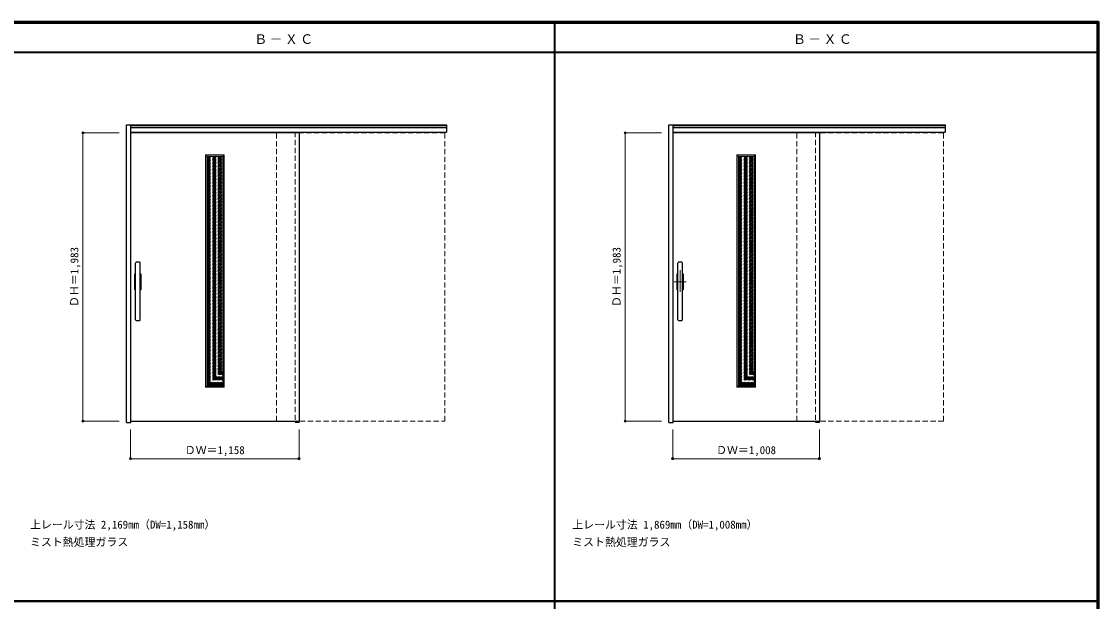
# Model space of a CAD drawing. Units: millimetres, scale not verified. Extents: x -6000 to 5700, y -4307 to 4175.
# Drawn here: x -1701 to 5700, y 186 to 4175 of the extents above; entities that cross this region are included whole.
import ezdxf
from ezdxf.enums import TextEntityAlignment as Align

# ---------------------------------------------------------------- set-up
doc = ezdxf.new("R2010")
doc.units = ezdxf.units.MM
doc.header["$LTSCALE"] = 30
doc.header["$PDMODE"] = 32
doc.header["$PDSIZE"] = 15
doc.linetypes.add('CHAIN1', pattern=[8, 5, -1, 1, -1])
doc.linetypes.add('DASHED1', pattern=[1.8, 1.2, -0.6])
for name, color, linetype, lineweight in [('0-1_通り芯', 4, 'CHAIN1', 9), ('0-2_扉', 4, 'DASHED1', 9), ('0-3_仕上げ', 7, 'Continuous', 18), ('0-4_枠', 3, 'Continuous', 25), ('0-A_文字', 7, 'Continuous', 18), ('0-B_寸法', 4, 'Continuous', 9), ('0-C_ハッチ', 4, 'DASHED1', 9), ('0-D_ﾊﾞｰ引き手', 3, 'Continuous', 25), ('F-1_枠', 6, 'Continuous', 40)]:
    doc.layers.add(name, color=color, linetype=linetype, lineweight=lineweight)
doc.styles.add('ＭＳ ゴシック', font='')
doc.styles.get('ＭＳ ゴシック').set_extended_font_data('MS Gothic')

msp = doc.modelspace()

# ---------------------------------------------------------------- linework, layer by layer
at = {"layer": '0-1_通り芯'}
for p, q in [((2825.18, 2465), (2825.18, 2303)), ((2784.18, 2384), (2866.18, 2384))]:
    msp.add_line(p, q, dxfattribs=at)
at = {"layer": '0-2_扉'}
for p, q in [((-949.48, 3409.5), (-952.48, 3409.5)), ((-952.48, 1426.5), (-952.48, 3409.5)), ((50.52, 1426.5), (50.52, 3409.5)), ((205.52, 3405.5), (205.52, 3409.5)), ((2777.18, 3409.5), (2774.18, 3409.5)), ((2774.18, 1426.5), (2774.18, 3409.5)), ((3627.18, 1426.5), (3627.18, 3409.5)), ((3782.18, 3405.5), (3782.18, 3409.5)), ((-949.48, 1426.5), (-952.48, 1426.5)), ((2777.18, 1426.5), (2774.18, 1426.5))]:
    msp.add_line(p, q, dxfattribs=at)
at = {"layer": '0-2_扉', "color": 3, "linetype": 'Continuous', "lineweight": 25}
for p, q in [((205.52, 3409.5), (-949.48, 3409.5)), ((205.52, 3409.5), (205.52, 1426.5)), ((3782.18, 3409.5), (2777.18, 3409.5)), ((3782.18, 3409.5), (3782.18, 1426.5)), ((-949.48, 1426.5), (205.52, 1426.5)), ((2777.18, 1426.5), (3782.18, 1426.5))]:
    msp.add_line(p, q, dxfattribs=at)
at = {"layer": '0-2_扉'}
for points in [[(50.52, 1426.5), (1208.52, 1426.5), (1208.52, 3409.5), (50.52, 3409.5)], [(3627.18, 1426.5), (4635.18, 1426.5), (4635.18, 3409.5), (3627.18, 3409.5)]]:
    msp.add_lwpolyline(points, dxfattribs=at)
at = {"layer": '0-3_仕上げ'}
for p, q in [((-436.71, 3257), (-427.71, 3248)), ((-436.71, 3257), (-436.71, 1660)), ((-318.71, 3248), (-309.71, 3257)), ((3214.96, 3257), (3223.96, 3248)), ((3214.96, 3257), (3214.96, 1660)), ((3332.96, 3248), (3341.96, 3257)), ((-436.71, 1660), (-427.71, 1669)), ((-436.71, 1660), (-309.71, 1660)), ((-318.71, 1669), (-309.71, 1660)), ((3214.96, 1660), (3223.96, 1669)), ((3214.96, 1660), (3341.96, 1660)), ((3332.96, 1669), (3341.96, 1660))]:
    msp.add_line(p, q, dxfattribs=at)
at = {"layer": '0-3_仕上げ', "color": 3, "lineweight": 25}
for p, q in [((-427.71, 3248), (-318.71, 3248)), ((-427.71, 3248), (-427.71, 1669)), ((-318.71, 3248), (-318.71, 1669)), ((3223.96, 3248), (3332.96, 3248)), ((3223.96, 3248), (3223.96, 1669)), ((3332.96, 3248), (3332.96, 1669)), ((-427.71, 1669), (-318.71, 1669)), ((3223.96, 1669), (3332.96, 1669))]:
    msp.add_line(p, q, dxfattribs=at)
at = {"layer": '0-3_仕上げ'}
for points in [[(-436.71, 3257), (-309.71, 3257), (-309.71, 1660)], [(3214.96, 3257), (3341.96, 3257), (3341.96, 1660)]]:
    msp.add_lwpolyline(points, dxfattribs=at)
at = {"layer": '0-4_枠'}
for p, q in [((-949.48, 3465), (1219.52, 3465)), ((-949.48, 1418), (-949.48, 3465)), ((-949.48, 3459.5), (1219.52, 3459.5)), ((-949.48, 3446.5), (1219.52, 3446.5)), ((-949.48, 3414.5), (1219.52, 3414.5)), ((1219.52, 3465), (1219.52, 3414.5)), ((2777.18, 3465), (4646.18, 3465)), ((2777.18, 1418), (2777.18, 3465)), ((2777.18, 3459.5), (4646.18, 3459.5)), ((2777.18, 3446.5), (4646.18, 3446.5)), ((2777.18, 3414.5), (4646.18, 3414.5)), ((4646.18, 3465), (4646.18, 3414.5)), ((-979.48, 1418), (-949.48, 1418)), ((2747.18, 1418), (2777.18, 1418))]:
    msp.add_line(p, q, dxfattribs=at)
at = {"layer": '0-4_枠', "color": 4, "linetype": 'DASHED1', "lineweight": 9}
for p, q in [((178.52, 3414.5), (178.52, 1418)), ((206.52, 1418), (206.52, 3414.5)), ((3755.18, 3414.5), (3755.18, 1418)), ((3783.18, 1418), (3783.18, 3414.5)), ((178.52, 1418), (206.52, 1418)), ((3755.18, 1418), (3783.18, 1418))]:
    msp.add_line(p, q, dxfattribs=at)
at = {"layer": '0-4_枠'}
for points in [[(-979.48, 1418), (-979.48, 3465), (-949.48, 3465)], [(2747.18, 1418), (2747.18, 3465), (2777.18, 3465)]]:
    msp.add_lwpolyline(points, dxfattribs=at)
at = {"layer": '0-B_寸法'}
for p, q in [((-1279.48, 3409.5), (-1029.48, 3409.5)), ((-1279.48, 1426.5), (-1279.48, 3409.5)), ((2447.18, 3409.5), (2697.18, 3409.5)), ((2447.18, 1426.5), (2447.18, 3409.5)), ((-1279.48, 1426.5), (-1029.48, 1426.5)), ((2447.18, 1426.5), (2697.18, 1426.5)), ((-952.48, 1168), (-952.48, 1368)), ((205.52, 1168), (205.52, 1368)), ((2774.18, 1168), (2774.18, 1368)), ((3782.18, 1168), (3782.18, 1368)), ((-952.48, 1168), (205.52, 1168)), ((2774.18, 1168), (3782.18, 1168))]:
    msp.add_line(p, q, dxfattribs=at)
at = {"layer": '0-B_寸法', "color": 7}
for p in [(-1279.48, 3409.5), (2447.18, 3409.5), (-1279.48, 1426.5), (2447.18, 1426.5), (-952.48, 1168), (205.52, 1168), (2774.18, 1168), (3782.18, 1168)]:
    msp.add_point(p, dxfattribs=at)
at = {"layer": '0-C_ハッチ'}
for p, q in [((-427.71, 3245.15), (-424.86, 3248)), ((-427.71, 3235.25), (-414.96, 3248)), ((-427.71, 3225.35), (-405.06, 3248)), ((-427.71, 3215.45), (-395.16, 3248)), ((-427.71, 3205.55), (-385.26, 3248)), ((-427.71, 3195.65), (-375.36, 3248)), ((-427.71, 3185.75), (-365.46, 3248)), ((-427.71, 3175.85), (-355.56, 3248)), ((-427.71, 3165.96), (-345.66, 3248)), ((-427.71, 3156.06), (-335.76, 3248)), ((-427.71, 3146.16), (-325.87, 3248)), ((-427.71, 3136.26), (-318.71, 3245.26)), ((-427.71, 3126.36), (-318.71, 3235.36)), ((-427.71, 3116.46), (-318.71, 3225.46)), ((-427.71, 3106.56), (-318.71, 3215.56)), ((-427.71, 3096.66), (-318.71, 3205.66)), ((-427.71, 3086.76), (-318.71, 3195.76)), ((-427.71, 3076.86), (-318.71, 3185.86)), ((3223.96, 3245.15), (3226.81, 3248)), ((3223.96, 3235.25), (3236.71, 3248)), ((3223.96, 3225.35), (3246.61, 3248)), ((3223.96, 3215.45), (3256.5, 3248)), ((3223.96, 3205.55), (3266.4, 3248)), ((3223.96, 3195.65), (3276.3, 3248)), ((3223.96, 3185.75), (3286.2, 3248)), ((3223.96, 3175.85), (3296.1, 3248)), ((3223.96, 3165.96), (3306, 3248)), ((3223.96, 3156.06), (3315.9, 3248)), ((3223.96, 3146.16), (3325.8, 3248)), ((3223.96, 3136.26), (3332.96, 3245.26)), ((3223.96, 3126.36), (3332.96, 3235.36)), ((3223.96, 3116.46), (3332.96, 3225.46)), ((3223.96, 3106.56), (3332.96, 3215.56)), ((3223.96, 3096.66), (3332.96, 3205.66)), ((3223.96, 3086.76), (3332.96, 3195.76)), ((3223.96, 3076.86), (3332.96, 3185.86)), ((-427.71, 3066.96), (-318.71, 3175.96)), ((-427.71, 3057.06), (-318.71, 3166.06)), ((-427.71, 3047.16), (-318.71, 3156.16)), ((-427.71, 3037.26), (-318.71, 3146.26)), ((-427.71, 3027.36), (-318.71, 3136.36)), ((-427.71, 3017.46), (-318.71, 3126.46)), ((-427.71, 3007.56), (-318.71, 3116.56)), ((3223.96, 3066.96), (3332.96, 3175.96)), ((3223.96, 3057.06), (3332.96, 3166.06)), ((3223.96, 3047.16), (3332.96, 3156.16)), ((3223.96, 3037.26), (3332.96, 3146.26)), ((3223.96, 3027.36), (3332.96, 3136.36)), ((3223.96, 3017.46), (3332.96, 3126.46)), ((3223.96, 3007.56), (3332.96, 3116.56)), ((-427.71, 2997.66), (-318.71, 3106.66)), ((-427.71, 2987.76), (-318.71, 3096.76)), ((-427.71, 2977.86), (-318.71, 3086.86)), ((-427.71, 2967.97), (-318.71, 3076.97)), ((-427.71, 2958.07), (-318.71, 3067.07)), ((-427.71, 2948.17), (-318.71, 3057.17)), ((-427.71, 2938.27), (-318.71, 3047.27)), ((-427.71, 2928.37), (-318.71, 3037.37)), ((3223.96, 2997.66), (3332.96, 3106.66)), ((3223.96, 2987.76), (3332.96, 3096.76)), ((3223.96, 2977.86), (3332.96, 3086.86)), ((3223.96, 2967.97), (3332.96, 3076.97)), ((3223.96, 2958.07), (3332.96, 3067.07)), ((3223.96, 2948.17), (3332.96, 3057.17)), ((3223.96, 2938.27), (3332.96, 3047.27)), ((3223.96, 2928.37), (3332.96, 3037.37)), ((-427.71, 2918.47), (-318.71, 3027.47)), ((-427.71, 2908.57), (-318.71, 3017.57)), ((-427.71, 2898.67), (-318.71, 3007.67)), ((-427.71, 2888.77), (-318.71, 2997.77)), ((-427.71, 2878.87), (-318.71, 2987.87)), ((-427.71, 2868.97), (-318.71, 2977.97)), ((-427.71, 2859.07), (-318.71, 2968.07)), ((3223.96, 2918.47), (3332.96, 3027.47)), ((3223.96, 2908.57), (3332.96, 3017.57)), ((3223.96, 2898.67), (3332.96, 3007.67)), ((3223.96, 2888.77), (3332.96, 2997.77)), ((3223.96, 2878.87), (3332.96, 2987.87)), ((3223.96, 2868.97), (3332.96, 2977.97)), ((3223.96, 2859.07), (3332.96, 2968.07)), ((-427.71, 2849.17), (-318.71, 2958.17)), ((-427.71, 2839.27), (-318.71, 2948.27)), ((-427.71, 2829.37), (-318.71, 2938.37)), ((-427.71, 2819.47), (-318.71, 2928.47)), ((-427.71, 2809.57), (-318.71, 2918.57)), ((-427.71, 2799.67), (-318.71, 2908.67)), ((-427.71, 2789.77), (-318.71, 2898.77)), ((-427.71, 2779.87), (-318.71, 2888.87)), ((3223.96, 2849.17), (3332.96, 2958.17)), ((3223.96, 2839.27), (3332.96, 2948.27)), ((3223.96, 2829.37), (3332.96, 2938.37)), ((3223.96, 2819.47), (3332.96, 2928.47)), ((3223.96, 2809.57), (3332.96, 2918.57)), ((3223.96, 2799.67), (3332.96, 2908.67)), ((3223.96, 2789.77), (3332.96, 2898.77)), ((3223.96, 2779.87), (3332.96, 2888.87)), ((-427.71, 2769.98), (-318.71, 2878.98)), ((-427.71, 2760.08), (-318.71, 2869.08)), ((-427.71, 2750.18), (-318.71, 2859.18)), ((-427.71, 2740.28), (-318.71, 2849.28)), ((-427.71, 2730.38), (-318.71, 2839.38)), ((-427.71, 2720.48), (-318.71, 2829.48)), ((-427.71, 2710.58), (-318.71, 2819.58)), ((3223.96, 2769.98), (3332.96, 2878.98)), ((3223.96, 2760.08), (3332.96, 2869.08)), ((3223.96, 2750.18), (3332.96, 2859.18)), ((3223.96, 2740.28), (3332.96, 2849.28)), ((3223.96, 2730.38), (3332.96, 2839.38)), ((3223.96, 2720.48), (3332.96, 2829.48)), ((3223.96, 2710.58), (3332.96, 2819.58)), ((-427.71, 2700.68), (-318.71, 2809.68)), ((-427.71, 2690.78), (-318.71, 2799.78)), ((-427.71, 2680.88), (-318.71, 2789.88)), ((-427.71, 2670.98), (-318.71, 2779.98)), ((-427.71, 2661.08), (-318.71, 2770.08)), ((-427.71, 2651.18), (-318.71, 2760.18)), ((-427.71, 2641.28), (-318.71, 2750.28)), ((-427.71, 2631.38), (-318.71, 2740.38)), ((3223.96, 2700.68), (3332.96, 2809.68)), ((3223.96, 2690.78), (3332.96, 2799.78)), ((3223.96, 2680.88), (3332.96, 2789.88)), ((3223.96, 2670.98), (3332.96, 2779.98)), ((3223.96, 2661.08), (3332.96, 2770.08)), ((3223.96, 2651.18), (3332.96, 2760.18)), ((3223.96, 2641.28), (3332.96, 2750.28)), ((3223.96, 2631.38), (3332.96, 2740.38)), ((-427.71, 2621.48), (-318.71, 2730.48)), ((-427.71, 2611.58), (-318.71, 2720.58)), ((-427.71, 2601.68), (-318.71, 2710.68)), ((-427.71, 2591.78), (-318.71, 2700.78)), ((-427.71, 2581.88), (-318.71, 2690.88)), ((-427.71, 2571.99), (-318.71, 2680.99)), ((-427.71, 2562.09), (-318.71, 2671.09)), ((3223.96, 2621.48), (3332.96, 2730.48)), ((3223.96, 2611.58), (3332.96, 2720.58)), ((3223.96, 2601.68), (3332.96, 2710.68)), ((3223.96, 2591.78), (3332.96, 2700.78)), ((3223.96, 2581.88), (3332.96, 2690.88)), ((3223.96, 2571.99), (3332.96, 2680.99)), ((3223.96, 2562.09), (3332.96, 2671.09)), ((-427.71, 2552.19), (-318.71, 2661.19)), ((-427.71, 2542.29), (-318.71, 2651.29)), ((-427.71, 2532.39), (-318.71, 2641.39)), ((-427.71, 2522.49), (-318.71, 2631.49)), ((-427.71, 2512.59), (-318.71, 2621.59)), ((-427.71, 2502.69), (-318.71, 2611.69)), ((-427.71, 2492.79), (-318.71, 2601.79)), ((-427.71, 2482.89), (-318.71, 2591.89)), ((3223.96, 2552.19), (3332.96, 2661.19)), ((3223.96, 2542.29), (3332.96, 2651.29)), ((3223.96, 2532.39), (3332.96, 2641.39)), ((3223.96, 2522.49), (3332.96, 2631.49)), ((3223.96, 2512.59), (3332.96, 2621.59)), ((3223.96, 2502.69), (3332.96, 2611.69)), ((3223.96, 2492.79), (3332.96, 2601.79)), ((3223.96, 2482.89), (3332.96, 2591.89)), ((-427.71, 2472.99), (-318.71, 2581.99)), ((-427.71, 2463.09), (-318.71, 2572.09)), ((-427.71, 2453.19), (-318.71, 2562.19)), ((-427.71, 2443.29), (-318.71, 2552.29)), ((-427.71, 2433.39), (-318.71, 2542.39)), ((-427.71, 2423.49), (-318.71, 2532.49)), ((-427.71, 2413.59), (-318.71, 2522.59)), ((3223.96, 2472.99), (3332.96, 2581.99)), ((3223.96, 2463.09), (3332.96, 2572.09)), ((3223.96, 2453.19), (3332.96, 2562.19)), ((3223.96, 2443.29), (3332.96, 2552.29)), ((3223.96, 2433.39), (3332.96, 2542.39)), ((3223.96, 2423.49), (3332.96, 2532.49)), ((3223.96, 2413.59), (3332.96, 2522.59)), ((-427.71, 2403.69), (-318.71, 2512.69)), ((-427.71, 2393.79), (-318.71, 2502.79)), ((-427.71, 2383.89), (-318.71, 2492.89)), ((-427.71, 2374), (-318.71, 2483)), ((-427.71, 2364.1), (-318.71, 2473.1)), ((-427.71, 2354.2), (-318.71, 2463.2)), ((-427.71, 2344.3), (-318.71, 2453.3)), ((-427.71, 2334.4), (-318.71, 2443.4)), ((3223.96, 2403.69), (3332.96, 2512.69)), ((3223.96, 2393.79), (3332.96, 2502.79)), ((3223.96, 2383.89), (3332.96, 2492.89)), ((3223.96, 2374), (3332.96, 2483)), ((3223.96, 2364.1), (3332.96, 2473.1)), ((3223.96, 2354.2), (3332.96, 2463.2)), ((3223.96, 2344.3), (3332.96, 2453.3)), ((3223.96, 2334.4), (3332.96, 2443.4)), ((-427.71, 2324.5), (-318.71, 2433.5)), ((-427.71, 2314.6), (-318.71, 2423.6)), ((-427.71, 2304.7), (-318.71, 2413.7)), ((-427.71, 2294.8), (-318.71, 2403.8)), ((-427.71, 2284.9), (-318.71, 2393.9)), ((-427.71, 2275), (-318.71, 2384)), ((-427.71, 2265.1), (-318.71, 2374.1)), ((3223.96, 2324.5), (3332.96, 2433.5)), ((3223.96, 2314.6), (3332.96, 2423.6)), ((3223.96, 2304.7), (3332.96, 2413.7)), ((3223.96, 2294.8), (3332.96, 2403.8)), ((3223.96, 2284.9), (3332.96, 2393.9)), ((3223.96, 2275), (3332.96, 2384)), ((3223.96, 2265.1), (3332.96, 2374.1)), ((-427.71, 2255.2), (-318.71, 2364.2)), ((-427.71, 2245.3), (-318.71, 2354.3)), ((-427.71, 2235.4), (-318.71, 2344.4)), ((-427.71, 2225.5), (-318.71, 2334.5)), ((-427.71, 2215.6), (-318.71, 2324.6)), ((-427.71, 2205.7), (-318.71, 2314.7)), ((-427.71, 2195.8), (-318.71, 2304.8)), ((-427.71, 2185.91), (-318.71, 2294.91)), ((3223.96, 2255.2), (3332.96, 2364.2)), ((3223.96, 2245.3), (3332.96, 2354.3)), ((3223.96, 2235.4), (3332.96, 2344.4)), ((3223.96, 2225.5), (3332.96, 2334.5)), ((3223.96, 2215.6), (3332.96, 2324.6)), ((3223.96, 2205.7), (3332.96, 2314.7)), ((3223.96, 2195.8), (3332.96, 2304.8)), ((3223.96, 2185.91), (3332.96, 2294.91)), ((-427.71, 2176.01), (-318.71, 2285.01)), ((-427.71, 2166.11), (-318.71, 2275.11)), ((-427.71, 2156.21), (-318.71, 2265.21)), ((-427.71, 2146.31), (-318.71, 2255.31)), ((-427.71, 2136.41), (-318.71, 2245.41)), ((-427.71, 2126.51), (-318.71, 2235.51)), ((-427.71, 2116.61), (-318.71, 2225.61)), ((3223.96, 2176.01), (3332.96, 2285.01)), ((3223.96, 2166.11), (3332.96, 2275.11)), ((3223.96, 2156.21), (3332.96, 2265.21)), ((3223.96, 2146.31), (3332.96, 2255.31)), ((3223.96, 2136.41), (3332.96, 2245.41)), ((3223.96, 2126.51), (3332.96, 2235.51)), ((3223.96, 2116.61), (3332.96, 2225.61)), ((-427.71, 2106.71), (-318.71, 2215.71)), ((-427.71, 2096.81), (-318.71, 2205.81)), ((-427.71, 2086.91), (-318.71, 2195.91)), ((-427.71, 2077.01), (-318.71, 2186.01)), ((-427.71, 2067.11), (-318.71, 2176.11)), ((-427.71, 2057.21), (-318.71, 2166.21)), ((-427.71, 2047.31), (-318.71, 2156.31)), ((3223.96, 2106.71), (3332.96, 2215.71)), ((3223.96, 2096.81), (3332.96, 2205.81)), ((3223.96, 2086.91), (3332.96, 2195.91)), ((3223.96, 2077.01), (3332.96, 2186.01)), ((3223.96, 2067.11), (3332.96, 2176.11)), ((3223.96, 2057.21), (3332.96, 2166.21)), ((3223.96, 2047.31), (3332.96, 2156.31)), ((-427.71, 2037.41), (-318.71, 2146.41)), ((-427.71, 2027.51), (-318.71, 2136.51)), ((-427.71, 2017.61), (-318.71, 2126.61)), ((-427.71, 2007.71), (-318.71, 2116.71)), ((-427.71, 1997.81), (-318.71, 2106.81)), ((-427.71, 1987.92), (-318.71, 2096.92)), ((-427.71, 1978.02), (-318.71, 2087.02)), ((-427.71, 1968.12), (-318.71, 2077.12)), ((3223.96, 2037.41), (3332.96, 2146.41)), ((3223.96, 2027.51), (3332.96, 2136.51)), ((3223.96, 2017.61), (3332.96, 2126.61)), ((3223.96, 2007.71), (3332.96, 2116.71)), ((3223.96, 1997.81), (3332.96, 2106.81)), ((3223.96, 1987.92), (3332.96, 2096.92)), ((3223.96, 1978.02), (3332.96, 2087.02)), ((3223.96, 1968.12), (3332.96, 2077.12)), ((-427.71, 1958.22), (-318.71, 2067.22)), ((-427.71, 1948.32), (-318.71, 2057.32)), ((-427.71, 1938.42), (-318.71, 2047.42)), ((-427.71, 1928.52), (-318.71, 2037.52)), ((-427.71, 1918.62), (-318.71, 2027.62)), ((-427.71, 1908.72), (-318.71, 2017.72)), ((-427.71, 1898.82), (-318.71, 2007.82)), ((3223.96, 1958.22), (3332.96, 2067.22)), ((3223.96, 1948.32), (3332.96, 2057.32)), ((3223.96, 1938.42), (3332.96, 2047.42)), ((3223.96, 1928.52), (3332.96, 2037.52)), ((3223.96, 1918.62), (3332.96, 2027.62)), ((3223.96, 1908.72), (3332.96, 2017.72)), ((3223.96, 1898.82), (3332.96, 2007.82)), ((-427.71, 1888.92), (-318.71, 1997.92)), ((-427.71, 1879.02), (-318.71, 1988.02)), ((-427.71, 1869.12), (-318.71, 1978.12)), ((-427.71, 1859.22), (-318.71, 1968.22)), ((-427.71, 1849.32), (-318.71, 1958.32)), ((-427.71, 1839.42), (-318.71, 1948.42)), ((-427.71, 1829.52), (-318.71, 1938.52)), ((-427.71, 1819.62), (-318.71, 1928.62)), ((3223.96, 1888.92), (3332.96, 1997.92)), ((3223.96, 1879.02), (3332.96, 1988.02)), ((3223.96, 1869.12), (3332.96, 1978.12)), ((3223.96, 1859.22), (3332.96, 1968.22)), ((3223.96, 1849.32), (3332.96, 1958.32)), ((3223.96, 1839.42), (3332.96, 1948.42)), ((3223.96, 1829.52), (3332.96, 1938.52)), ((3223.96, 1819.62), (3332.96, 1928.62)), ((-427.71, 1809.72), (-318.71, 1918.72)), ((-427.71, 1799.82), (-318.71, 1908.82)), ((-427.71, 1789.93), (-318.71, 1898.93)), ((-427.71, 1780.03), (-318.71, 1889.03)), ((-427.71, 1770.13), (-318.71, 1879.13)), ((-427.71, 1760.23), (-318.71, 1869.23)), ((-427.71, 1750.33), (-318.71, 1859.33)), ((3223.96, 1809.72), (3332.96, 1918.72)), ((3223.96, 1799.82), (3332.96, 1908.82)), ((3223.96, 1789.93), (3332.96, 1898.93)), ((3223.96, 1780.03), (3332.96, 1889.03)), ((3223.96, 1770.13), (3332.96, 1879.13)), ((3223.96, 1760.23), (3332.96, 1869.23)), ((3223.96, 1750.33), (3332.96, 1859.33)), ((-427.71, 1740.43), (-318.71, 1849.43)), ((-427.71, 1730.53), (-318.71, 1839.53)), ((-427.71, 1720.63), (-318.71, 1829.63)), ((-427.71, 1710.73), (-318.71, 1819.73)), ((-427.71, 1700.83), (-318.71, 1809.83)), ((-427.71, 1690.93), (-318.71, 1799.93)), ((-427.71, 1681.03), (-318.71, 1790.03)), ((-427.71, 1671.13), (-318.71, 1780.13)), ((3223.96, 1740.43), (3332.96, 1849.43)), ((3223.96, 1730.53), (3332.96, 1839.53)), ((3223.96, 1720.63), (3332.96, 1829.63)), ((3223.96, 1710.73), (3332.96, 1819.73)), ((3223.96, 1700.83), (3332.96, 1809.83)), ((3223.96, 1690.93), (3332.96, 1799.93)), ((3223.96, 1681.03), (3332.96, 1790.03)), ((3223.96, 1671.13), (3332.96, 1780.13)), ((-419.94, 1669), (-318.71, 1770.23)), ((-410.04, 1669), (-318.71, 1760.33)), ((-400.14, 1669), (-318.71, 1750.43)), ((-390.24, 1669), (-318.71, 1740.53)), ((-380.34, 1669), (-318.71, 1730.63)), ((-370.44, 1669), (-318.71, 1720.73)), ((-360.54, 1669), (-318.71, 1710.83)), ((3231.73, 1669), (3332.96, 1770.23)), ((3241.62, 1669), (3332.96, 1760.33)), ((3251.52, 1669), (3332.96, 1750.43)), ((3261.42, 1669), (3332.96, 1740.53)), ((3271.32, 1669), (3332.96, 1730.63)), ((3281.22, 1669), (3332.96, 1720.73)), ((3291.12, 1669), (3332.96, 1710.83)), ((-350.64, 1669), (-318.71, 1700.94)), ((-340.75, 1669), (-318.71, 1691.04)), ((-330.85, 1669), (-318.71, 1681.14)), ((3301.02, 1669), (3332.96, 1700.94)), ((3310.92, 1669), (3332.96, 1691.04)), ((3320.82, 1669), (3332.96, 1681.14))]:
    msp.add_line(p, q, dxfattribs=at)
at = {"layer": '0-D_ﾊﾞｰ引き手'}
for p, q in [((-890.48, 2519), (-912.48, 2519)), ((2836.18, 2519), (2814.18, 2519)), ((-917.48, 2124), (-917.48, 2514)), ((-885.48, 2124), (-885.48, 2514)), ((2809.18, 2124), (2809.18, 2514)), ((2841.18, 2124), (2841.18, 2514)), ((-922.48, 2329), (-922.48, 2439)), ((-922.48, 2439), (-917.48, 2439)), ((-885.48, 2439), (-880.48, 2439)), ((-880.48, 2439), (-880.48, 2329)), ((2804.18, 2329), (2804.18, 2439)), ((2804.18, 2439), (2809.18, 2439)), ((2841.18, 2439), (2846.18, 2439)), ((2846.18, 2439), (2846.18, 2329)), ((-917.48, 2329), (-922.48, 2329)), ((-880.48, 2329), (-885.48, 2329)), ((2809.18, 2329), (2804.18, 2329)), ((2846.18, 2329), (2841.18, 2329)), ((-912.48, 2119), (-890.48, 2119)), ((2814.18, 2119), (2836.18, 2119))]:
    msp.add_line(p, q, dxfattribs=at)
for centre, start, end in [((-912.48, 2514), 90, 180), ((-890.48, 2514), 0, 90), ((2814.18, 2514), 90, 180), ((2836.18, 2514), 0, 90), ((-912.48, 2124), 180, 270), ((-890.48, 2124), 270, 0), ((2814.18, 2124), 180, 270), ((2836.18, 2124), 270, 0)]:
    msp.add_arc(centre, 5, start, end, dxfattribs=at)
at = {"layer": 'F-1_枠'}
for p, q in [((-6000, 4175), (5700, 4175)), ((-6000, 4170), (5700, 4170)), ((-6000, 4165), (5700, 4165)), ((1963.33, -3790), (1963.33, 4175)), ((5690, 4175), (5690, -4205)), ((5695, 4175), (5695, -4205)), ((5700, 4175), (5700, -4205)), ((-6000, 3965), (5700, 3965)), ((-5990, 190.5), (5690, 190.5)), ((-5990, 187.5), (5690, 187.5))]:
    msp.add_line(p, q, dxfattribs=at)

# ---------------------------------------------------------------- texts
at = {"layer": '0-A_文字', "style": 'ＭＳ ゴシック'}
for s, p in [('上レール寸法 2,169mm（DW=1,158mm）', (-1643.33, 670.5)), ('上レール寸法 1,869mm（DW=1,008mm）', (2083.33, 670.5)), ('ミスト熱処理ガラス', (-1643.33, 550.5)), ('ミスト熱処理ガラス', (2083.33, 550.5))]:
    msp.add_text(s, height=54.99, dxfattribs=at).set_placement(p, align=Align.BOTTOM_LEFT)
at = {"layer": '0-A_文字', "char_height": 65.98, "attachment_point": 7, "style": 'ＭＳ ゴシック'}
for insert in [(-102.5, 4020), (3599.68, 4020)]:
    msp.add_mtext('\\T1.17;Ｂ－ＸＣ', dxfattribs=dict(at, insert=insert))
at = {"layer": '0-B_寸法', "color": 7, "style": 'ＭＳ ゴシック'}
for p in [(-1294.48, 2211.75), (2432.18, 2211.75)]:
    msp.add_text('ＤＨ＝1,983', height=54.99, rotation=90, dxfattribs=at).set_placement(p, align=Align.BOTTOM_LEFT)
for s, p in [('ＤＷ＝1,158', (-579.73, 1183)), ('ＤＷ＝1,008', (3071.93, 1183))]:
    msp.add_text(s, height=54.99, dxfattribs=at).set_placement(p, align=Align.BOTTOM_LEFT)

doc.saveas('drawing.dxf')
